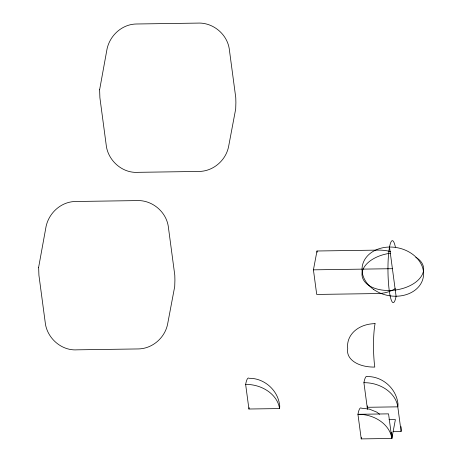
<?xml version="1.0" encoding="UTF-8"?>
<svg xmlns="http://www.w3.org/2000/svg" width="462" height="462" viewBox="0 0 462 462"><rect width="100%" height="100%" fill="white"/><g stroke="black" fill="none" stroke-linecap="round" stroke-linejoin="round"><path stroke-width="0.69" d="M248.926 409.014L245.64 384.419A30.989 4.822 89.2 0 1 249.122 378.297C263.698 378.049 277.027 389.397 279.412 403.707A30.989 18.561 -7.6 0 1 279.533 408.57L248.926 409.014L249.185 407.623M395.287 288.588A30.989 24.342 10.7 0 1 377.928 293.549L316.707 294.438L313.427 269.843L316.984 250.999L378.199 250.104A30.989 18.561 -7.6 0 1 390.598 251.623M388.987 419.698L395.391 419.606L391.834 438.455L361.226 438.9L361.486 437.502M367.457 405.896L367.192 407.293L397.799 406.843L401.085 431.444L393.254 431.554M313.427 269.843L392.342 268.693M379.568 414.252L376.697 412.075L369.334 409.113L361.423 408.183A30.989 4.822 89.2 0 0 357.94 414.304L361.226 438.9M389.518 247.043L396.084 296.234A30.989 4.822 89.2 0 1 389.541 292.556A30.989 4.822 89.2 0 1 388.952 250.687A30.989 4.822 89.2 0 1 395.391 247.072M391.834 438.455L388.554 413.86L357.94 414.304A30.989 24.342 10.7 0 1 391.834 438.455A30.989 18.561 -7.6 0 0 391.291 432.259M363.912 382.698A30.989 24.342 10.7 0 1 397.799 406.843A30.989 18.561 -7.6 0 0 397.678 401.98C395.299 387.67 381.964 376.322 367.388 376.57A30.989 4.822 89.2 0 0 363.912 382.698L367.475 409.401M415.817 257.265A30.989 18.561 -7.6 0 1 407.9 286.631A30.989 18.561 -7.6 0 1 363.328 279.597A30.989 18.561 -7.6 0 1 390.309 253.245M316.984 250.999A30.989 4.822 89.2 0 1 317.146 252.304M400.964 426.582A30.989 18.561 -7.6 0 1 401.085 431.444M245.64 384.419A30.989 24.342 10.7 0 1 279.533 408.57M38.646 267.267L38.918 275.219L45.484 324.416C48.112 339.05 61.977 350.883 77.033 349.832L138.254 348.937C152.345 348.741 164.865 337.872 167.602 324.145L174.723 286.457L174.913 280.076L174.792 275.213L168.226 226.016C165.794 211.238 151.68 199.792 136.677 200.6L75.462 201.496C61.261 201.675 49.151 212.659 46.108 226.288L38.646 267.267M99.619 89.767L99.896 97.719L106.456 146.91C109.09 161.55 122.95 173.383 138.011 172.326L199.226 171.437C213.323 171.235 225.843 160.366 228.58 146.645L235.695 108.951L235.891 102.57L235.77 97.707L229.204 48.516C226.773 33.738 212.653 22.292 197.655 23.1L136.434 23.995C122.239 24.174 110.123 35.158 107.08 48.781L99.619 89.767M373.481 289.345A30.989 24.342 10.7 0 0 423.221 277.575A30.989 24.342 10.7 0 0 381.71 247.996A30.989 24.342 10.7 0 0 373.481 289.345M375.057 323.637A30.989 4.822 89.2 0 0 374.786 367.082A30.989 18.561 -7.6 0 1 347.73 348.683A30.989 24.342 10.7 0 1 375.057 323.637"/></g></svg>
